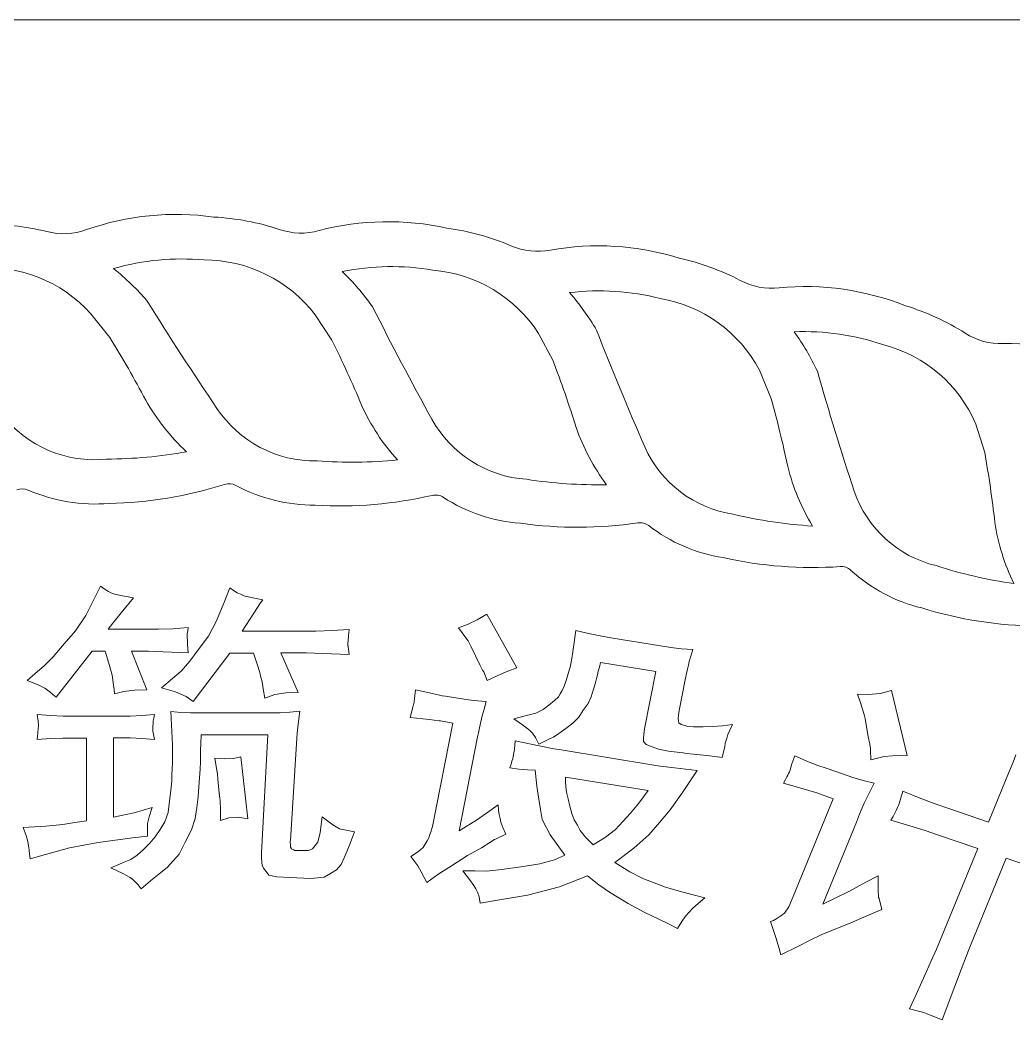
# Model space of a CAD drawing. Header units: millimetres. Extents: x 5 to 599, y 5 to 425.
# Drawn here: x 565.404 to 569.583, y 260.663 to 264.866 of the extents above; entities that cross this region are included whole.
import ezdxf

# ---------------------------------------------------------------- set-up
doc = ezdxf.new("R2010")
doc.units = ezdxf.units.MM
doc.linetypes.add('XKITLINE00', pattern=[0])
doc.layers.add('OtherObjectType', color=1, linetype='Continuous', lineweight=0)

# ---------------------------------------------------------------- blocks, each defined once
blk = doc.blocks.new('*A3')
at = {"layer": 'OtherObjectType', "color": 7, "linetype": 'XKITLINE00', "lineweight": 0}
blk.add_line((539.9, 264.8665), (593.9691, 264.8665), dxfattribs=at)
at = {"layer": 'OtherObjectType', "color": 6, "linetype": 'XKITLINE00', "lineweight": 0}
for p, q in [((565.7023, 263.6317), (565.7824, 263.5312)), ((566.6453, 263.6274), (566.7155, 263.5209)), ((567.5844, 263.5482), (567.6441, 263.4365)), ((568.5123, 263.3946), (568.5611, 263.2786)), ((569.422, 263.1679), (569.4596, 263.0484)), ((565.7202, 262.441), (565.7433, 262.487)), ((565.7433, 262.487), (565.7433, 262.487)), ((565.7433, 262.487), (565.7616, 262.4731)), ((565.7616, 262.4731), (565.7762, 262.4636)), ((565.7762, 262.4636), (565.7867, 262.4587)), ((565.7867, 262.4587), (565.7975, 262.454)), ((565.7975, 262.454), (565.8286, 262.4467)), ((565.8286, 262.4467), (565.8807, 262.4371)), ((566.2607, 262.4149), (566.2868, 262.4794)), ((566.2868, 262.4794), (566.2868, 262.4794)), ((566.2868, 262.4794), (566.3019, 262.468)), ((566.3019, 262.468), (566.3168, 262.4589)), ((566.3168, 262.4589), (566.3308, 262.4525)), ((566.3308, 262.4525), (566.3447, 262.4458)), ((566.3447, 262.4458), (566.3762, 262.4382)), ((565.681, 262.3637), (565.7202, 262.441)), ((565.7202, 262.441), (565.7202, 262.441)), ((565.8807, 262.4371), (565.8296, 262.3747)), ((566.2308, 262.3402), (566.2607, 262.4149)), ((566.2607, 262.4149), (566.2607, 262.4149)), ((566.3762, 262.4382), (566.4254, 262.4293)), ((566.4156, 262.4161), (566.3867, 262.3723)), ((566.4254, 262.4293), (566.4156, 262.4161)), ((565.6376, 262.2981), (565.681, 262.3637)), ((565.8296, 262.3747), (565.7945, 262.3308)), ((566.3867, 262.3723), (566.3389, 262.2977)), ((567.3255, 262.3448), (567.3673, 262.3683)), ((567.3673, 262.3683), (567.3673, 262.3683)), ((567.3673, 262.3683), (567.4935, 262.1429)), ((565.7945, 262.3308), (565.7752, 262.3052)), ((566.1962, 262.2765), (566.2308, 262.3402)), ((567.2478, 262.3116), (567.286, 262.3259)), ((567.286, 262.3259), (567.3255, 262.3448)), ((565.5906, 262.2439), (565.6376, 262.2981)), ((565.7752, 262.3052), (565.9287, 262.3053)), ((565.7752, 262.3052), (565.7752, 262.3052)), ((565.9287, 262.3053), (565.9287, 262.3053)), ((565.9287, 262.3053), (565.9861, 262.3053)), ((565.9861, 262.3053), (566.0472, 262.3076)), ((566.0472, 262.3076), (566.1119, 262.3121)), ((566.1069, 262.2833), (566.1065, 262.2796)), ((566.1065, 262.2796), (566.1067, 262.2713)), ((566.1075, 262.2871), (566.1069, 262.2833)), ((566.1091, 262.2966), (566.1075, 262.2871)), ((566.1119, 262.3121), (566.1091, 262.2966)), ((566.3389, 262.2977), (566.3389, 262.2977)), ((566.3389, 262.2977), (566.5843, 262.2977)), ((566.5843, 262.2977), (566.5843, 262.2977)), ((566.5843, 262.2977), (566.6478, 262.2977)), ((566.6478, 262.2977), (566.7159, 262.2999)), ((566.7159, 262.2999), (566.788, 262.3044)), ((566.7848, 262.2789), (566.7846, 262.2711)), ((566.786, 262.2901), (566.7848, 262.2789)), ((566.788, 262.3044), (566.786, 262.2901)), ((567.2791, 262.269), (567.2478, 262.3116)), ((567.2478, 262.3116), (567.2478, 262.3116)), ((567.7283, 262.2109), (567.7402, 262.3006)), ((567.7402, 262.3006), (567.7402, 262.3006)), ((567.7402, 262.3006), (567.7934, 262.2875)), ((567.7934, 262.2875), (567.8426, 262.2772)), ((565.5432, 262.19), (565.5906, 262.2439)), ((566.1067, 262.2713), (566.1077, 262.2587)), ((566.1077, 262.2587), (566.1077, 262.2587)), ((566.1077, 262.2587), (566.1077, 262.241)), ((566.1077, 262.241), (566.1077, 262.241)), ((566.1077, 262.241), (566.1077, 262.241)), ((566.1077, 262.241), (566.1119, 262.2066)), ((566.1575, 262.2238), (566.1962, 262.2765)), ((566.783, 262.2479), (566.7826, 262.2405)), ((566.7826, 262.2405), (566.7828, 262.2359)), ((566.7828, 262.2359), (566.7838, 262.2342)), ((566.7836, 262.2555), (566.783, 262.2479)), ((566.784, 262.2631), (566.7836, 262.2555)), ((566.7846, 262.2711), (566.784, 262.2631)), ((567.2876, 262.257), (567.2791, 262.269)), ((567.2791, 262.269), (567.2791, 262.269)), ((567.3008, 262.232), (567.2876, 262.257)), ((567.8426, 262.2772), (567.8882, 262.2698)), ((567.8882, 262.2698), (567.8882, 262.2698)), ((567.8882, 262.2698), (568.0973, 262.2355)), ((565.7075, 262.213), (565.5559, 262.0194)), ((565.7624, 262.213), (565.7075, 262.213)), ((565.7075, 262.213), (565.7075, 262.213)), ((565.7075, 262.213), (565.7075, 262.213)), ((565.7808, 262.1535), (565.7624, 262.213)), ((565.7624, 262.213), (565.7624, 262.213)), ((565.9271, 262.2132), (565.8736, 262.2132)), ((565.8736, 262.2132), (565.8736, 262.2132)), ((565.8736, 262.2132), (565.8736, 262.2132)), ((565.8736, 262.2132), (565.9373, 262.0511)), ((565.9443, 262.2132), (565.9271, 262.2132)), ((565.9271, 262.2132), (565.9271, 262.2132)), ((566.006, 262.211), (565.9443, 262.2132)), ((566.1119, 262.2066), (566.006, 262.211)), ((566.1119, 262.2066), (566.1119, 262.2066)), ((566.1185, 262.171), (566.1575, 262.2238)), ((566.2868, 262.2053), (566.1322, 262.001)), ((566.3865, 262.2054), (566.2868, 262.2053)), ((566.2868, 262.2053), (566.2868, 262.2053)), ((566.2868, 262.2053), (566.2868, 262.2053)), ((566.4019, 262.158), (566.3865, 262.2054)), ((566.3865, 262.2054), (566.3865, 262.2054)), ((566.5857, 262.2055), (566.5006, 262.2055)), ((566.5006, 262.2055), (566.5006, 262.2055)), ((566.5006, 262.2055), (566.5006, 262.2055)), ((566.5006, 262.2055), (566.5743, 262.0395)), ((566.608, 262.2055), (566.5857, 262.2055)), ((566.5857, 262.2055), (566.5857, 262.2055)), ((566.6753, 262.2033), (566.608, 262.2055)), ((566.788, 262.199), (566.6753, 262.2033)), ((566.7838, 262.2342), (566.7838, 262.2342)), ((566.7838, 262.2342), (566.788, 262.199)), ((566.788, 262.199), (566.788, 262.199)), ((567.3193, 262.1941), (567.3008, 262.232)), ((567.3376, 262.1564), (567.3193, 262.1941)), ((567.7237, 262.1818), (567.7283, 262.2109)), ((567.7283, 262.2109), (567.7283, 262.2109)), ((568.0973, 262.2355), (568.0973, 262.2355)), ((568.0973, 262.2355), (568.1395, 262.2287)), ((568.1395, 262.2287), (568.1845, 262.2234)), ((568.1845, 262.2234), (568.2321, 262.2201)), ((568.2321, 262.2201), (568.2239, 262.1924)), ((565.5058, 262.1511), (565.5432, 262.19)), ((565.7913, 262.1129), (565.7808, 262.1535)), ((566.0811, 262.1294), (566.1185, 262.171)), ((566.412, 262.1241), (566.4019, 262.158)), ((567.3491, 262.1336), (567.3376, 262.1564)), ((567.7166, 262.1466), (567.7197, 262.1604)), ((567.7197, 262.1604), (567.7237, 262.1818)), ((567.8442, 262.1658), (567.8398, 262.1461)), ((568.0776, 262.1277), (567.8442, 262.1658)), ((567.8442, 262.1658), (567.8442, 262.1658)), ((568.2138, 262.154), (568.2104, 262.1377)), ((568.2176, 262.1702), (568.2138, 262.154)), ((568.2239, 262.1924), (568.2176, 262.1702)), ((565.4343, 262.0904), (565.4777, 262.1273)), ((565.4777, 262.1273), (565.5058, 262.1511)), ((565.4777, 262.1273), (565.4777, 262.1273)), ((565.7941, 262.0919), (565.7913, 262.1129)), ((566.0458, 262.0986), (566.0811, 262.1294)), ((566.4168, 262.104), (566.412, 262.1241)), ((567.3535, 262.1258), (567.3491, 262.1336)), ((567.3685, 262.0898), (567.3535, 262.1258)), ((567.3535, 262.1258), (567.3535, 262.1258)), ((567.4127, 262.1111), (567.3685, 262.0898)), ((567.4545, 262.1288), (567.4127, 262.1111)), ((567.4935, 262.1429), (567.4545, 262.1288)), ((567.4935, 262.1429), (567.4935, 262.1429)), ((567.6996, 262.0898), (567.7076, 262.1139)), ((567.7076, 262.1139), (567.7132, 262.1328)), ((567.7132, 262.1328), (567.7166, 262.1466)), ((567.8318, 262.113), (567.8281, 262.0976)), ((567.8354, 262.1284), (567.8318, 262.113)), ((567.8398, 262.1461), (567.8354, 262.1284)), ((568.03, 261.8865), (568.0776, 262.1277)), ((568.0776, 262.1277), (568.0776, 262.1277)), ((568.0776, 262.1277), (568.0776, 262.1277)), ((568.2066, 262.1195), (568.2024, 262.0992)), ((568.2104, 262.1377), (568.2066, 262.1195)), ((565.4343, 262.0904), (565.4343, 262.0904)), ((565.4807, 262.0711), (565.4343, 262.0904)), ((565.5091, 262.0576), (565.4807, 262.0711)), ((565.7971, 262.0708), (565.7941, 262.0919)), ((565.7995, 262.0515), (565.7971, 262.0708)), ((565.9994, 262.0591), (566.0458, 262.0986)), ((566.0458, 262.0986), (566.0458, 262.0986)), ((566.4216, 262.0837), (566.4168, 262.104)), ((566.4268, 262.0543), (566.4216, 262.0837)), ((567.3685, 262.0898), (567.3685, 262.0898)), ((567.6913, 262.0657), (567.6996, 262.0898)), ((567.8223, 262.0762), (567.8139, 262.049)), ((567.8281, 262.0976), (567.8223, 262.0762)), ((568.2024, 262.0992), (568.1758, 261.9631)), ((568.2024, 262.0992), (568.2024, 262.0992)), ((565.5197, 262.0496), (565.5091, 262.0576)), ((565.5303, 262.0417), (565.5197, 262.0496)), ((565.5424, 262.0316), (565.5303, 262.0417)), ((565.5559, 262.0194), (565.5424, 262.0316)), ((565.8015, 262.0339), (565.7995, 262.0515)), ((565.8411, 262.0436), (565.8015, 262.0339)), ((565.8863, 262.0492), (565.8411, 262.0436)), ((565.9373, 262.0511), (565.8863, 262.0492)), ((565.9373, 262.0511), (565.9373, 262.0511)), ((565.9994, 262.0591), (565.9994, 262.0591)), ((566.058, 262.0424), (565.9994, 262.0591)), ((566.1024, 262.0231), (566.058, 262.0424)), ((566.4329, 262.0157), (566.4268, 262.0543)), ((566.4751, 262.0306), (566.4329, 262.0157)), ((566.5223, 262.0387), (566.4751, 262.0306)), ((566.5743, 262.0395), (566.5223, 262.0387)), ((566.5743, 262.0395), (566.5743, 262.0395)), ((567.063, 262.014), (567.0674, 262.0507)), ((567.0674, 262.0507), (567.0674, 262.0507)), ((567.0674, 262.0507), (567.1377, 262.0347)), ((567.1377, 262.0347), (567.1793, 262.0257)), ((567.1793, 262.0257), (567.1928, 262.0235)), ((567.6674, 262.0212), (567.6755, 262.0343)), ((567.6755, 262.0343), (567.6831, 262.0472)), ((567.6831, 262.0472), (567.6913, 262.0657)), ((567.8139, 262.049), (567.8058, 262.0217)), ((568.9253, 262.033), (568.9717, 262.0312)), ((568.9362, 261.9997), (568.9253, 262.033)), ((568.9253, 262.033), (568.9253, 262.033)), ((568.9717, 262.0312), (569.0195, 262.0359)), ((569.0195, 262.0359), (569.0683, 262.0474)), ((569.0683, 262.0474), (569.0683, 262.0474)), ((569.0683, 262.0474), (569.1338, 261.7747)), ((565.5559, 262.0194), (565.5559, 262.0194)), ((566.1322, 262.001), (566.1024, 262.0231)), ((566.1322, 262.001), (566.1322, 262.001)), ((567.056, 261.9799), (567.0578, 261.9856)), ((567.0578, 261.9856), (567.0588, 261.9885)), ((567.0588, 261.9885), (567.0598, 261.9915)), ((567.0598, 261.9915), (567.0612, 262)), ((567.0612, 262), (567.063, 262.014)), ((567.063, 262.014), (567.063, 262.014)), ((567.1928, 262.0235), (567.1928, 262.0235)), ((567.1928, 262.0235), (567.2709, 262.0107)), ((567.2709, 262.0107), (567.2709, 262.0107)), ((567.2709, 262.0107), (567.2795, 262.0093)), ((567.2795, 262.0093), (567.3105, 262.0064)), ((567.3105, 262.0064), (567.3643, 262.002)), ((567.3643, 262.002), (567.3549, 261.9696)), ((567.6042, 261.9675), (567.6277, 261.9866)), ((567.6277, 261.9866), (567.6516, 262.0053)), ((567.6516, 262.0053), (567.6674, 262.0212)), ((567.792, 261.9937), (567.7723, 261.9648)), ((567.8058, 262.0217), (567.792, 261.9937)), ((568.9476, 261.9649), (568.9362, 261.9997)), ((568.9362, 261.9997), (568.9362, 261.9997)), ((565.4803, 261.9184), (565.4763, 261.9469)), ((565.4763, 261.9469), (565.5334, 261.9425)), ((565.5334, 261.9425), (565.5862, 261.9403)), ((565.8678, 261.9404), (565.9162, 261.9427)), ((565.9162, 261.9427), (565.9691, 261.9471)), ((565.9691, 261.9471), (565.9662, 261.9319)), ((566.0458, 261.8192), (566.0384, 261.9602)), ((566.0384, 261.9602), (566.0384, 261.9602)), ((566.0384, 261.9602), (566.0807, 261.9558)), ((566.0807, 261.9558), (566.1207, 261.9537)), ((566.1207, 261.9537), (566.1583, 261.9537)), ((566.1583, 261.9537), (566.4588, 261.9538)), ((566.1583, 261.9537), (566.1583, 261.9537)), ((566.4588, 261.9538), (566.4588, 261.9538)), ((566.4588, 261.9538), (566.4973, 261.9538)), ((566.4973, 261.9538), (566.5379, 261.9561)), ((566.5379, 261.9561), (566.5801, 261.9605)), ((566.5801, 261.9605), (566.5735, 261.9061)), ((567.0445, 261.934), (567.0487, 261.9502)), ((567.0487, 261.9502), (567.0516, 261.9628)), ((567.0516, 261.9628), (567.054, 261.9714)), ((567.054, 261.9714), (567.056, 261.9799)), ((567.3549, 261.9696), (567.3476, 261.941)), ((567.4806, 261.9282), (567.5333, 261.9423)), ((567.5333, 261.9423), (567.5726, 261.9529)), ((567.5333, 261.9423), (567.5333, 261.9423)), ((567.5726, 261.9529), (567.6042, 261.9675)), ((567.7723, 261.9648), (567.7532, 261.9358)), ((568.172, 261.9439), (568.1708, 261.9299)), ((568.1758, 261.9631), (568.172, 261.9439)), ((568.1758, 261.9631), (568.1758, 261.9631)), ((568.9548, 261.9419), (568.9476, 261.9649)), ((568.9572, 261.9306), (568.9548, 261.9419)), ((565.4821, 261.9014), (565.4803, 261.9184)), ((565.4815, 261.896), (565.4821, 261.9014)), ((565.5862, 261.9403), (565.6352, 261.9403)), ((565.6352, 261.9403), (565.8246, 261.9404)), ((565.6352, 261.9403), (565.6352, 261.9403)), ((565.8246, 261.9404), (565.8246, 261.9404)), ((565.8246, 261.9404), (565.8678, 261.9404)), ((565.9634, 261.9066), (565.963, 261.8991)), ((565.964, 261.9137), (565.9634, 261.9066)), ((565.9644, 261.9207), (565.964, 261.9137)), ((565.9662, 261.9319), (565.9644, 261.9207)), ((566.5735, 261.9061), (566.5697, 261.8683)), ((567.1239, 261.9254), (567.0445, 261.934)), ((567.1665, 261.9207), (567.1239, 261.9254)), ((567.1377, 261.4757), (567.2231, 261.9102)), ((567.1723, 261.9198), (567.1665, 261.9207)), ((567.2231, 261.9102), (567.1723, 261.9198)), ((567.1723, 261.9198), (567.1723, 261.9198)), ((567.2231, 261.9102), (567.2231, 261.9102)), ((567.2231, 261.9102), (567.2231, 261.9102)), ((567.3418, 261.9162), (567.3358, 261.8911)), ((567.3476, 261.941), (567.3418, 261.9162)), ((567.4806, 261.9282), (567.4806, 261.9282)), ((567.5168, 261.9036), (567.4806, 261.9282)), ((567.5397, 261.8865), (567.5168, 261.9036)), ((567.7283, 261.9104), (567.6986, 261.8886)), ((567.7532, 261.9358), (567.7283, 261.9104)), ((568.1708, 261.9299), (568.1726, 261.9207)), ((568.1726, 261.9207), (568.1742, 261.9116)), ((568.1742, 261.9116), (568.1833, 261.9048)), ((568.1833, 261.9048), (568.2, 261.9001)), ((568.2, 261.9001), (568.2102, 261.8968)), ((568.3171, 261.8962), (568.3578, 261.8994)), ((568.3578, 261.8994), (568.399, 261.905)), ((568.399, 261.905), (568.3878, 261.881)), ((568.9701, 261.8531), (568.9572, 261.9306)), ((568.9572, 261.9306), (568.9572, 261.9306)), ((565.4785, 261.8567), (565.4795, 261.8681)), ((565.4795, 261.8681), (565.4799, 261.8761)), ((565.4799, 261.8761), (565.4805, 261.884)), ((565.4805, 261.884), (565.4811, 261.8906)), ((565.4811, 261.8906), (565.4815, 261.896)), ((565.9624, 261.8911), (565.962, 261.8833)), ((565.962, 261.8833), (565.9622, 261.8786)), ((565.9622, 261.8786), (565.9632, 261.8769)), ((565.963, 261.8991), (565.9624, 261.8911)), ((565.9632, 261.8769), (565.9632, 261.8769)), ((565.9632, 261.8769), (565.9691, 261.8417)), ((566.1655, 261.8614), (566.1645, 261.8255)), ((566.4459, 261.8616), (566.1655, 261.8614)), ((566.1655, 261.8614), (566.1655, 261.8614)), ((566.42, 261.3649), (566.4459, 261.8616)), ((566.4459, 261.8616), (566.4459, 261.8616)), ((566.4459, 261.8616), (566.4459, 261.8616)), ((566.5697, 261.8683), (566.5687, 261.8472)), ((567.3312, 261.8702), (567.3278, 261.8528)), ((567.3358, 261.8911), (567.3312, 261.8702)), ((567.5489, 261.8776), (567.5397, 261.8865)), ((567.5586, 261.8684), (567.5489, 261.8776)), ((567.571, 261.8501), (567.5586, 261.8684)), ((567.669, 261.8666), (567.6471, 261.8523)), ((567.6986, 261.8886), (567.669, 261.8666)), ((568.0256, 261.8477), (568.0264, 261.8624)), ((568.0264, 261.8624), (568.028, 261.8753)), ((568.028, 261.8753), (568.03, 261.8865)), ((568.03, 261.8865), (568.03, 261.8865)), ((568.2102, 261.8968), (568.2355, 261.8952)), ((568.2355, 261.8952), (568.2761, 261.8957)), ((568.2761, 261.8957), (568.3171, 261.8962)), ((568.3799, 261.8631), (568.3763, 261.8513)), ((568.3878, 261.881), (568.3799, 261.8631)), ((565.4763, 261.8415), (565.4785, 261.8567)), ((565.5324, 261.8459), (565.4763, 261.8415)), ((565.5842, 261.8481), (565.5324, 261.8459)), ((565.6326, 261.8481), (565.5842, 261.8481)), ((565.6832, 261.8481), (565.6326, 261.8481)), ((565.6326, 261.8481), (565.6326, 261.8481)), ((565.6832, 261.5004), (565.6832, 261.8481)), ((565.6832, 261.8481), (565.6832, 261.8481)), ((565.6832, 261.8481), (565.6832, 261.8481)), ((565.8246, 261.8482), (565.7971, 261.8482)), ((565.7971, 261.8482), (565.7971, 261.8482)), ((565.7971, 261.8482), (565.7971, 261.8482)), ((565.7971, 261.8482), (565.7973, 261.5149)), ((565.8678, 261.8483), (565.8246, 261.8482)), ((565.8246, 261.8482), (565.8246, 261.8482)), ((565.9162, 261.846), (565.8678, 261.8483)), ((565.9691, 261.8417), (565.9162, 261.846)), ((565.9691, 261.8417), (565.9691, 261.8417)), ((566.046, 261.8148), (566.0458, 261.8192)), ((566.0458, 261.8192), (566.0458, 261.8192)), ((566.1645, 261.8255), (566.1637, 261.7956)), ((566.5687, 261.8472), (566.5415, 261.4177)), ((566.5687, 261.8472), (566.5687, 261.8472)), ((567.3278, 261.8528), (567.2498, 261.4573)), ((567.3278, 261.8528), (567.3278, 261.8528)), ((567.4832, 261.8006), (567.4858, 261.8364)), ((567.4858, 261.8364), (567.4858, 261.8364)), ((567.4858, 261.8364), (567.5865, 261.8154)), ((567.5859, 261.8226), (567.571, 261.8501)), ((567.6333, 261.8457), (567.5859, 261.8226)), ((567.5859, 261.8226), (567.5859, 261.8226)), ((567.5865, 261.8154), (567.6482, 261.8031)), ((567.6471, 261.8523), (567.6333, 261.8457)), ((567.6333, 261.8457), (567.6333, 261.8457)), ((568.0246, 261.8332), (568.0256, 261.8477)), ((568.037, 261.8209), (568.0246, 261.8332)), ((568.0624, 261.811), (568.037, 261.8209)), ((568.3691, 261.8266), (568.3665, 261.8127)), ((568.3723, 261.8394), (568.3691, 261.8266)), ((568.3763, 261.8513), (568.3723, 261.8394)), ((568.9761, 261.8221), (568.9701, 261.8531)), ((568.9701, 261.8531), (568.9701, 261.8531)), ((568.9793, 261.8037), (568.9761, 261.8221)), ((566.0458, 261.807), (566.046, 261.8148)), ((566.0458, 261.7955), (566.0458, 261.807)), ((566.046, 261.7587), (566.0458, 261.7955)), ((566.0458, 261.7955), (566.0458, 261.7955)), ((566.1637, 261.7956), (566.1633, 261.7719)), ((567.4756, 261.7604), (567.479, 261.7786)), ((567.479, 261.7786), (567.4816, 261.7924)), ((567.479, 261.7786), (567.479, 261.7786)), ((567.4816, 261.7924), (567.4828, 261.7997)), ((567.4828, 261.7997), (567.4832, 261.8006)), ((567.4832, 261.8006), (567.4832, 261.8006)), ((567.6482, 261.8031), (567.6711, 261.7993)), ((567.6711, 261.7993), (567.6711, 261.7993)), ((567.6711, 261.7993), (568.0776, 261.7328)), ((568.0879, 261.801), (568.0624, 261.811)), ((568.1306, 261.7925), (568.0879, 261.801)), ((568.1905, 261.7852), (568.1306, 261.7925)), ((568.1915, 261.7851), (568.1905, 261.7852)), ((568.2066, 261.7836), (568.1915, 261.7851)), ((568.2353, 261.7806), (568.2066, 261.7836)), ((568.264, 261.7776), (568.2353, 261.7806)), ((568.3042, 261.7729), (568.264, 261.7776)), ((568.3665, 261.8127), (568.3558, 261.7663)), ((568.3665, 261.8127), (568.3665, 261.8127)), ((568.9797, 261.7978), (568.9793, 261.8037)), ((568.9813, 261.7564), (568.9797, 261.7978)), ((568.9797, 261.7978), (568.9797, 261.7978)), ((569.1338, 261.7747), (569.0713, 261.7726)), ((569.1338, 261.7747), (569.1338, 261.7747)), ((569.5791, 261.747), (569.591, 261.7768)), ((566.0438, 261.7203), (566.0448, 261.7419)), ((566.0448, 261.7419), (566.046, 261.7587)), ((566.046, 261.7587), (566.046, 261.7587)), ((566.1629, 261.7481), (566.1617, 261.7176)), ((566.1633, 261.7719), (566.1629, 261.7481)), ((566.2234, 261.7627), (566.2659, 261.7601)), ((566.2322, 261.7113), (566.2234, 261.7627)), ((566.2234, 261.7627), (566.2234, 261.7627)), ((566.2659, 261.7601), (566.3023, 261.7623)), ((566.3023, 261.7623), (566.333, 261.7694)), ((566.333, 261.7694), (566.333, 261.7694)), ((566.333, 261.7694), (566.3624, 261.5084)), ((567.4633, 261.7222), (567.4688, 261.7383)), ((567.4688, 261.7383), (567.4724, 261.751)), ((567.4724, 261.751), (567.4756, 261.7604)), ((567.4756, 261.7604), (567.4756, 261.7604)), ((568.0776, 261.7328), (568.0776, 261.7328)), ((568.0776, 261.7328), (568.0973, 261.7296)), ((568.3558, 261.7663), (568.3042, 261.7729)), ((568.3558, 261.7663), (568.3558, 261.7663)), ((568.6429, 261.7195), (568.6495, 261.7394)), ((568.6495, 261.7394), (568.6614, 261.7728)), ((568.6614, 261.7728), (568.709, 261.7518)), ((568.709, 261.7518), (568.7544, 261.734)), ((568.7544, 261.734), (568.7967, 261.7196)), ((569.0314, 261.7689), (568.9813, 261.7564)), ((568.9813, 261.7564), (568.9813, 261.7564)), ((568.9813, 261.7564), (568.9813, 261.7564)), ((569.0372, 261.7707), (569.0314, 261.7689)), ((569.0314, 261.7689), (569.0314, 261.7689)), ((569.0713, 261.7726), (569.0372, 261.7707)), ((569.5601, 261.701), (569.5791, 261.747)), ((566.042, 261.6667), (566.043, 261.6935)), ((566.043, 261.6935), (566.0438, 261.7203)), ((566.1617, 261.7176), (566.1593, 261.6803)), ((566.234, 261.6973), (566.2322, 261.7113)), ((566.2322, 261.7113), (566.2322, 261.7113)), ((566.2364, 261.6753), (566.234, 261.6973)), ((567.5019, 261.7176), (567.4633, 261.7222)), ((567.5371, 261.7146), (567.5019, 261.7176)), ((567.5704, 261.7127), (567.5371, 261.7146)), ((567.5774, 261.6455), (567.5704, 261.7127)), ((568.0973, 261.7296), (568.1554, 261.7222)), ((568.1554, 261.7222), (568.2512, 261.7111)), ((568.2512, 261.7111), (568.1897, 261.6185)), ((568.6284, 261.6852), (568.6318, 261.6921)), ((568.6318, 261.6921), (568.6352, 261.6989)), ((568.6352, 261.6989), (568.6385, 261.7061)), ((568.6385, 261.7061), (568.6415, 261.7134)), ((568.6415, 261.7134), (568.6429, 261.7195)), ((568.7967, 261.7196), (568.7967, 261.7196)), ((568.7967, 261.7196), (568.8656, 261.696)), ((568.8656, 261.696), (568.8656, 261.696)), ((568.8656, 261.696), (568.9056, 261.6824)), ((569.4757, 261.4949), (569.5601, 261.701)), ((569.5601, 261.701), (569.5601, 261.701)), ((566.0386, 261.6295), (566.042, 261.6667)), ((566.1593, 261.6803), (566.1567, 261.643)), ((566.2392, 261.6455), (566.2364, 261.6753)), ((567.698, 261.6838), (567.698, 261.6633)), ((568.0451, 261.6271), (567.698, 261.6838)), ((567.698, 261.6838), (567.698, 261.6838)), ((567.698, 261.6633), (567.699, 261.6456)), ((568.6142, 261.6581), (568.6226, 261.6739)), ((568.6969, 261.6345), (568.6142, 261.6581)), ((568.6226, 261.6739), (568.6284, 261.6852)), ((568.9056, 261.6824), (568.949, 261.6698)), ((568.949, 261.6698), (568.9952, 261.6588)), ((568.9952, 261.6588), (568.9761, 261.6222)), ((566.0329, 261.5822), (566.0386, 261.6295)), ((566.1567, 261.643), (566.1527, 261.6015)), ((566.2422, 261.6156), (566.2392, 261.6455)), ((566.2442, 261.5949), (566.2422, 261.6156)), ((567.5851, 261.5905), (567.5774, 261.6455)), ((567.699, 261.6456), (567.7008, 261.6304)), ((567.7008, 261.6304), (567.7028, 261.6155)), ((567.7028, 261.6155), (567.708, 261.5925)), ((568.0053, 261.5747), (568.0451, 261.6271)), ((568.0451, 261.6271), (568.0451, 261.6271)), ((568.1897, 261.6185), (568.1367, 261.546)), ((568.7437, 261.6209), (568.6969, 261.6345)), ((568.7546, 261.6172), (568.7437, 261.6209)), ((568.8231, 261.5923), (568.7546, 261.6172)), ((568.7546, 261.6172), (568.7546, 261.6172)), ((568.9761, 261.6222), (568.9621, 261.5939)), ((569.1061, 261.5914), (569.1155, 261.6249)), ((569.1155, 261.6249), (569.1842, 261.5967)), ((566.0269, 261.5346), (566.0329, 261.5822)), ((566.1527, 261.6015), (566.147, 261.5559)), ((566.2453, 261.5836), (566.2442, 261.5949)), ((566.2463, 261.5721), (566.2453, 261.5836)), ((566.2465, 261.5589), (566.2463, 261.5721)), ((567.3848, 261.5463), (567.4139, 261.5671)), ((567.4139, 261.5671), (567.4139, 261.5671)), ((567.4139, 261.5671), (567.4163, 261.5452)), ((567.5921, 261.5479), (567.5851, 261.5905)), ((567.708, 261.5925), (567.7158, 261.5618)), ((567.97, 261.5315), (568.0053, 261.5747)), ((568.6543, 261.1815), (568.8231, 261.5923)), ((568.8231, 261.5923), (568.8231, 261.5923)), ((568.8231, 261.5923), (568.8231, 261.5923)), ((568.9534, 261.5738), (568.9448, 261.5539)), ((568.9621, 261.5939), (568.9534, 261.5738)), ((569.093, 261.5559), (569.0968, 261.5639)), ((569.0968, 261.5639), (569.0985, 261.5683)), ((569.0985, 261.5683), (569.1003, 261.5726)), ((569.1003, 261.5726), (569.1061, 261.5914)), ((569.1842, 261.5967), (569.2469, 261.5729)), ((569.2469, 261.5729), (569.3039, 261.5535)), ((565.7973, 261.5149), (565.8437, 261.5254)), ((565.8437, 261.5254), (565.8841, 261.5342)), ((565.8437, 261.5254), (565.8437, 261.5254)), ((565.8841, 261.5342), (565.9225, 261.5443)), ((565.9225, 261.5443), (565.9592, 261.5557)), ((565.9592, 261.5557), (565.9468, 261.5171)), ((566.0138, 261.4953), (566.0269, 261.5346)), ((566.147, 261.5559), (566.1412, 261.5102)), ((566.2465, 261.544), (566.2465, 261.5589)), ((566.2467, 261.5018), (566.2465, 261.544)), ((566.2465, 261.544), (566.2465, 261.544)), ((567.3268, 261.5051), (567.3848, 261.5463)), ((567.3848, 261.5463), (567.3848, 261.5463)), ((567.3848, 261.5463), (567.3848, 261.5463)), ((567.4163, 261.5452), (567.4192, 261.5262)), ((567.4192, 261.5262), (567.4226, 261.5101)), ((567.5993, 261.5052), (567.5921, 261.5479)), ((567.7158, 261.5618), (567.7241, 261.531)), ((567.7241, 261.531), (567.7345, 261.5043)), ((567.9388, 261.4978), (567.97, 261.5315)), ((568.1367, 261.546), (568.0923, 261.4935)), ((568.9337, 261.5275), (568.9203, 261.4945)), ((568.9448, 261.5539), (568.9337, 261.5275)), ((569.0742, 261.5181), (569.0812, 261.5319)), ((569.0812, 261.5319), (569.087, 261.5439)), ((569.087, 261.5439), (569.093, 261.5559)), ((569.3039, 261.5535), (569.3039, 261.5535)), ((569.3039, 261.5535), (569.4757, 261.4949)), ((565.5127, 261.4774), (565.585, 261.4845)), ((565.585, 261.4845), (565.6342, 261.4923)), ((565.6342, 261.4923), (565.6832, 261.5004)), ((565.6342, 261.4923), (565.6342, 261.4923)), ((565.6832, 261.5004), (565.6832, 261.5004)), ((565.6832, 261.5004), (565.6832, 261.5004)), ((565.7973, 261.5149), (565.7973, 261.5149)), ((565.7973, 261.5149), (565.7973, 261.5149)), ((565.9468, 261.5171), (565.9403, 261.4894)), ((565.9403, 261.4894), (565.9403, 261.4727)), ((565.9932, 261.4636), (566.0138, 261.4953)), ((566.1412, 261.5102), (566.1253, 261.4619)), ((566.2822, 261.5123), (566.2467, 261.5018)), ((566.2467, 261.5018), (566.2467, 261.5018)), ((566.3206, 261.5147), (566.2822, 261.5123)), ((566.3624, 261.5084), (566.3206, 261.5147)), ((566.3624, 261.5084), (566.3624, 261.5084)), ((566.6657, 261.4506), (566.6741, 261.5165)), ((566.6741, 261.5165), (566.7187, 261.4831)), ((566.7187, 261.4831), (566.7474, 261.4656)), ((567.2498, 261.4573), (567.3268, 261.5051)), ((567.3268, 261.5051), (567.3268, 261.5051)), ((567.3268, 261.5051), (567.3268, 261.5051)), ((567.4226, 261.5101), (567.4258, 261.4939)), ((567.4258, 261.4939), (567.4336, 261.4718)), ((567.6335, 261.4409), (567.5993, 261.5052)), ((567.7345, 261.5043), (567.7472, 261.4817)), ((567.7472, 261.4817), (567.7596, 261.4591)), ((567.9077, 261.4641), (567.9388, 261.4978)), ((568.0923, 261.4935), (568.0475, 261.4411)), ((568.9203, 261.4945), (568.7785, 261.1491)), ((568.9203, 261.4945), (568.9203, 261.4945)), ((569.0655, 261.5027), (569.0742, 261.5181)), ((569.1445, 261.4794), (569.0655, 261.5027)), ((569.2097, 261.4591), (569.1445, 261.4794)), ((569.4757, 261.4949), (569.4757, 261.4949)), ((569.4757, 261.4949), (569.4757, 261.4949)), ((565.4175, 261.4713), (565.5127, 261.4774)), ((565.4301, 261.4379), (565.4175, 261.4713)), ((565.4373, 261.4126), (565.4301, 261.4379)), ((565.9403, 261.4727), (565.9403, 261.4727)), ((565.9403, 261.4727), (565.9403, 261.4582)), ((565.9403, 261.4582), (565.9403, 261.4582)), ((565.9403, 261.4582), (565.9403, 261.4582)), ((565.9403, 261.4582), (565.9403, 261.4359)), ((565.9723, 261.432), (565.9932, 261.4636)), ((566.1253, 261.4619), (566.0992, 261.4109)), ((566.6558, 261.4107), (566.6657, 261.4506)), ((566.7474, 261.4656), (566.7609, 261.4638)), ((566.7609, 261.4638), (566.7609, 261.4638)), ((566.7609, 261.4638), (566.8099, 261.4533)), ((566.8099, 261.4533), (566.7938, 261.4095)), ((566.8099, 261.4533), (566.8099, 261.4533)), ((567.1225, 261.4291), (567.1275, 261.4427)), ((567.1275, 261.4427), (567.1327, 261.4561)), ((567.1327, 261.4561), (567.1359, 261.467)), ((567.1359, 261.467), (567.1377, 261.4757)), ((567.1377, 261.4757), (567.1377, 261.4757)), ((567.2498, 261.4573), (567.2498, 261.4573)), ((567.2498, 261.4573), (567.2498, 261.4573)), ((567.4467, 261.4438), (567.4031, 261.423)), ((567.4336, 261.4718), (567.4467, 261.4438)), ((567.4467, 261.4438), (567.4467, 261.4438)), ((567.695, 261.355), (567.6335, 261.4409)), ((567.7596, 261.4591), (567.7819, 261.4314)), ((567.8659, 261.431), (567.9077, 261.4641)), ((568.0475, 261.4411), (567.9852, 261.3848)), ((569.2612, 261.4416), (569.2097, 261.4591)), ((569.4301, 261.3839), (569.2612, 261.4416)), ((569.2612, 261.4416), (569.2612, 261.4416)), ((565.44, 261.3955), (565.4373, 261.4126)), ((565.4424, 261.3784), (565.44, 261.3955)), ((565.7332, 261.4095), (565.6117, 261.3861)), ((565.8769, 261.4279), (565.7332, 261.4095)), ((565.9403, 261.4359), (565.8769, 261.4279)), ((565.8769, 261.4279), (565.8769, 261.4279)), ((565.9231, 261.3799), (565.9492, 261.4041)), ((565.9403, 261.4359), (565.9403, 261.4359)), ((565.9403, 261.4359), (565.9403, 261.4359)), ((565.9492, 261.4041), (565.9723, 261.432)), ((566.0992, 261.4109), (566.0733, 261.36)), ((566.5405, 261.415), (566.5401, 261.4089)), ((566.5401, 261.4089), (566.5407, 261.3993)), ((566.5415, 261.4177), (566.5405, 261.415)), ((566.5407, 261.3993), (566.5411, 261.3896)), ((566.5415, 261.4177), (566.5415, 261.4177)), ((566.6335, 261.3826), (566.6448, 261.3966)), ((566.6448, 261.3966), (566.6558, 261.4107)), ((566.7938, 261.4095), (566.7792, 261.3732)), ((567.0996, 261.3878), (567.1078, 261.4016)), ((567.1078, 261.4016), (567.1158, 261.4155)), ((567.1158, 261.4155), (567.1225, 261.4291)), ((567.3794, 261.409), (567.3446, 261.387)), ((567.3987, 261.421), (567.3794, 261.409)), ((567.4031, 261.423), (567.3987, 261.421)), ((567.4031, 261.423), (567.4031, 261.423)), ((567.7819, 261.4314), (567.8137, 261.3985)), ((567.8137, 261.3985), (567.8659, 261.431)), ((565.4446, 261.3597), (565.4424, 261.3784)), ((565.4464, 261.3395), (565.4446, 261.3597)), ((565.5115, 261.358), (565.4464, 261.3395)), ((565.6117, 261.3861), (565.5115, 261.358)), ((565.5115, 261.358), (565.5115, 261.358)), ((565.87, 261.3378), (565.8971, 261.3557)), ((565.8971, 261.3557), (565.9231, 261.3799)), ((566.0733, 261.36), (566.0247, 261.3055)), ((566.4188, 261.3581), (566.419, 261.3632)), ((566.4192, 261.3497), (566.4188, 261.3581)), ((566.419, 261.3632), (566.42, 261.3649)), ((566.42, 261.3649), (566.42, 261.3649)), ((566.5411, 261.3896), (566.5462, 261.3825)), ((566.5462, 261.3825), (566.5558, 261.3781)), ((566.5558, 261.3781), (566.5596, 261.3754)), ((566.5596, 261.3754), (566.5727, 261.3746)), ((566.5727, 261.3746), (566.5948, 261.3754)), ((566.5948, 261.3754), (566.6169, 261.3754)), ((566.6169, 261.3754), (566.6335, 261.3826)), ((566.7792, 261.3732), (566.7667, 261.3447)), ((567.0469, 261.35), (567.0793, 261.3706)), ((567.0793, 261.3706), (567.0996, 261.3878)), ((567.2854, 261.3538), (567.2183, 261.3112)), ((567.3446, 261.387), (567.2854, 261.3538)), ((567.2854, 261.3538), (567.2854, 261.3538)), ((567.2854, 261.3538), (567.2854, 261.3538)), ((567.3446, 261.387), (567.3446, 261.387)), ((567.6508, 261.3355), (567.695, 261.355)), ((567.9852, 261.3848), (567.9049, 261.3247)), ((569.2788, 261.0149), (569.4301, 261.3839)), ((569.4301, 261.3839), (569.4301, 261.3839)), ((569.4301, 261.3839), (569.4301, 261.3839)), ((565.4464, 261.3395), (565.4464, 261.3395)), ((565.7859, 261.3028), (565.8423, 261.3265)), ((565.8423, 261.3265), (565.87, 261.3378)), ((565.8423, 261.3265), (565.8423, 261.3265)), ((566.4198, 261.3415), (566.4192, 261.3497)), ((566.4206, 261.3324), (566.4198, 261.3415)), ((566.4214, 261.3227), (566.4206, 261.3324)), ((566.4224, 261.3132), (566.4214, 261.3227)), ((566.4285, 261.3011), (566.4224, 261.3132)), ((566.7541, 261.3161), (566.735, 261.2941)), ((566.7667, 261.3447), (566.7541, 261.3161)), ((567.0727, 261.3164), (567.0469, 261.35)), ((567.0469, 261.35), (567.0469, 261.35)), ((567.0765, 261.3113), (567.0727, 261.3164)), ((567.0727, 261.3164), (567.0727, 261.3164)), ((567.0903, 261.2859), (567.0765, 261.3113)), ((567.2183, 261.3112), (567.1807, 261.2871)), ((567.2183, 261.3112), (567.2183, 261.3112)), ((567.5098, 261.3072), (567.5893, 261.3195)), ((567.5893, 261.3195), (567.6508, 261.3355)), ((567.9049, 261.3247), (567.9675, 261.2859)), ((569.5504, 261.3427), (569.4004, 260.9763)), ((569.7075, 261.2892), (569.5504, 261.3427)), ((569.5504, 261.3427), (569.5504, 261.3427)), ((569.5504, 261.3427), (569.5504, 261.3427)), ((565.7859, 261.3028), (565.7859, 261.3028)), ((565.8369, 261.2791), (565.7859, 261.3028)), ((565.8676, 261.2623), (565.8369, 261.2791)), ((566.0247, 261.3055), (565.9534, 261.2475)), ((566.4395, 261.2865), (566.4285, 261.3011)), ((566.4505, 261.272), (566.4395, 261.2865)), ((566.4835, 261.2639), (566.4505, 261.272)), ((566.7091, 261.2787), (566.683, 261.2633)), ((566.735, 261.2941), (566.7091, 261.2787)), ((567.1138, 261.24), (567.0903, 261.2859)), ((567.1602, 261.274), (567.1138, 261.24)), ((567.1612, 261.2747), (567.1602, 261.274)), ((567.1602, 261.274), (567.1602, 261.274)), ((567.1807, 261.2871), (567.1612, 261.2747)), ((567.2942, 261.2533), (567.2655, 261.2902)), ((567.2655, 261.2902), (567.2655, 261.2902)), ((567.2655, 261.2902), (567.3169, 261.2898)), ((567.3169, 261.2898), (567.3169, 261.2898)), ((567.3169, 261.2898), (567.3655, 261.289)), ((567.3655, 261.289), (567.4296, 261.2947)), ((567.4296, 261.2947), (567.5098, 261.3072)), ((567.9675, 261.2859), (568.0228, 261.2575)), ((568.9599, 261.2417), (569.0113, 261.2693)), ((569.0113, 261.2693), (569.0113, 261.2693)), ((569.0113, 261.2693), (569.0123, 261.2089)), ((565.8783, 261.2527), (565.8676, 261.2623)), ((565.8889, 261.2431), (565.8783, 261.2527)), ((565.9004, 261.2304), (565.8889, 261.2431)), ((565.913, 261.2145), (565.9004, 261.2304)), ((565.9534, 261.2475), (565.913, 261.2145)), ((565.9534, 261.2475), (565.9534, 261.2475)), ((566.5387, 261.2622), (566.4835, 261.2639)), ((566.6263, 261.2578), (566.5387, 261.2622)), ((566.683, 261.2633), (566.6263, 261.2578)), ((567.1138, 261.24), (567.1138, 261.24)), ((567.3125, 261.228), (567.2942, 261.2533)), ((567.3203, 261.2142), (567.3125, 261.228)), ((567.7898, 261.2686), (567.6719, 261.2228)), ((567.8382, 261.2313), (567.7898, 261.2686)), ((567.882, 261.2005), (567.8382, 261.2313)), ((568.0228, 261.2575), (568.0702, 261.2394)), ((568.0702, 261.2394), (568.1176, 261.2215)), ((568.8906, 261.2037), (568.9599, 261.2417)), ((568.9599, 261.2417), (568.9599, 261.2417)), ((568.9599, 261.2417), (568.9599, 261.2417)), ((565.913, 261.2145), (565.913, 261.2145)), ((567.3278, 261.2006), (567.3203, 261.2142)), ((567.3338, 261.1804), (567.3278, 261.2006)), ((567.5379, 261.1872), (567.3868, 261.1618)), ((567.6719, 261.2228), (567.5379, 261.1872)), ((567.9211, 261.1761), (567.882, 261.2005)), ((568.1176, 261.2215), (568.1704, 261.205)), ((568.1704, 261.205), (568.2291, 261.19)), ((568.2291, 261.19), (568.2291, 261.19)), ((568.2291, 261.19), (568.2835, 261.1758)), ((568.7785, 261.1491), (568.8906, 261.2037)), ((568.8906, 261.2037), (568.8906, 261.2037)), ((568.8906, 261.2037), (568.8906, 261.2037)), ((569.0123, 261.2089), (569.0135, 261.1771)), ((567.3382, 261.1538), (567.3338, 261.1804)), ((567.3868, 261.1618), (567.3382, 261.1538)), ((567.3382, 261.1538), (567.3382, 261.1538)), ((567.3868, 261.1618), (567.3868, 261.1618)), ((567.9605, 261.152), (567.9211, 261.1761)), ((568.0284, 261.1162), (567.9605, 261.152)), ((568.2544, 261.1529), (568.2325, 261.133)), ((568.2835, 261.1758), (568.2544, 261.1529)), ((568.2835, 261.1758), (568.2835, 261.1758)), ((568.6358, 261.1382), (568.6543, 261.1815)), ((568.6543, 261.1815), (568.6543, 261.1815)), ((568.7785, 261.1491), (568.7785, 261.1491)), ((568.7785, 261.1491), (568.7785, 261.1491)), ((569.0135, 261.1771), (569.0155, 261.1738)), ((569.0155, 261.1738), (569.0155, 261.1738)), ((569.0155, 261.1738), (569.0271, 261.1275)), ((568.1246, 261.0692), (568.0284, 261.1162)), ((568.2176, 261.1163), (568.2024, 261.0996)), ((568.2325, 261.133), (568.2176, 261.1163)), ((568.6021, 261.1003), (568.6184, 261.1111)), ((568.6184, 261.1111), (568.6358, 261.1382)), ((568.9641, 261.1012), (568.8962, 261.071)), ((569.0271, 261.1275), (568.9641, 261.1012)), ((568.9641, 261.1012), (568.9641, 261.1012)), ((568.9641, 261.1012), (568.9641, 261.1012)), ((569.0271, 261.1275), (569.0271, 261.1275)), ((569.0271, 261.1275), (569.0271, 261.1275)), ((568.1686, 261.0474), (568.1246, 261.0692)), ((568.1246, 261.0692), (568.1246, 261.0692)), ((568.1863, 261.0766), (568.1686, 261.0474)), ((568.2024, 261.0996), (568.1863, 261.0766)), ((568.5589, 261.0763), (568.5714, 261.0814)), ((568.5814, 261.0095), (568.5589, 261.0763)), ((568.5714, 261.0814), (568.5858, 261.0894)), ((568.5858, 261.0894), (568.6021, 261.1003)), ((568.8962, 261.071), (568.8166, 261.0389)), ((568.8962, 261.071), (568.8962, 261.071)), ((568.8962, 261.071), (568.8962, 261.071)), ((568.1686, 261.0474), (568.1686, 261.0474)), ((568.7728, 261.0201), (568.7262, 260.9982)), ((568.8166, 261.0389), (568.7728, 261.0201)), ((568.8166, 261.0389), (568.8166, 261.0389)), ((568.5959, 260.9629), (568.5814, 261.0095)), ((568.7262, 260.9982), (568.6762, 260.9729)), ((569.2565, 260.9607), (569.2788, 261.0149)), ((569.2788, 261.0149), (569.2788, 261.0149)), ((569.4004, 260.9763), (569.3939, 260.9615)), ((569.4004, 260.9763), (569.4004, 260.9763)), ((568.6027, 260.9363), (568.5959, 260.9629)), ((568.6762, 260.9729), (568.6027, 260.9363)), ((568.6027, 260.9363), (568.6027, 260.9363)), ((568.6762, 260.9729), (568.6762, 260.9729)), ((569.235, 260.9114), (569.2565, 260.9607)), ((569.3939, 260.9615), (569.372, 260.9043)), ((569.215, 260.8671), (569.235, 260.9114)), ((569.372, 260.9043), (569.3347, 260.8045)), ((569.1949, 260.8229), (569.215, 260.8671)), ((569.1712, 260.7702), (569.1949, 260.8229)), ((569.1441, 260.7093), (569.1712, 260.7702)), ((569.3347, 260.8045), (569.2806, 260.6627)), ((569.3347, 260.8045), (569.3347, 260.8045)), ((569.1814, 260.7002), (569.1441, 260.7093)), ((569.2037, 260.6943), (569.1814, 260.7002)), ((569.2109, 260.6914), (569.2037, 260.6943)), ((569.2178, 260.6884), (569.2109, 260.6914)), ((569.2413, 260.6789), (569.2178, 260.6884)), ((569.2806, 260.6627), (569.2413, 260.6789)), ((569.2806, 260.6627), (569.2806, 260.6627))]:
    blk.add_line(p, q, dxfattribs=at)
for centre, radius, start, end in [((566.0608, 262.9038), 1.1454, 82.053, 109.1928), ((565.2655, 262.937), 1.0704, 76.3872, 91.443), ((566.1608, 262.9719), 1.0679, 71.8074, 86.8632), ((566.9508, 262.872), 1.1465, 77.4896, 104.6294), ((565.588, 264.2427), 0.2746, 255.098, 290.5256), ((566.5857, 264.2453), 0.2746, 250.5376, 285.9652), ((567.0558, 262.9368), 1.0641, 67.2007, 82.2565), ((567.5798, 264.1683), 0.2743, 245.9728, 281.4004), ((567.8344, 262.771), 1.1461, 72.9289, 100.0687), ((566.0831, 262.8291), 1.0329, 84.769, 106.0419), ((566.1787, 263.2697), 0.588, 37.4722, 90.1381), ((567.9436, 262.832), 1.0592, 62.5561, 77.6119), ((565.264, 263.2346), 0.5915, 42.1831, 94.849), ((565.1582, 263.0207), 1.025, 40.3614, 51.3992), ((566.9643, 262.7961), 1.0338, 80.2059, 101.4789), ((566.0567, 263.0734), 1.0168, 35.3138, 46.3516), ((567.0929, 263.2327), 0.584, 32.701, 85.3668), ((568.5628, 264.0123), 0.2737, 241.3918, 276.8194), ((567.839, 262.6944), 1.0334, 75.6451, 96.918), ((566.9557, 263.0554), 1.0089, 30.1854, 41.2232), ((568.705, 262.6016), 1.1442, 68.3592, 95.499), ((577.6586, 270.9846), 13.807, 211.91896, 214.14997), ((567.9998, 263.1237), 0.5797, 27.8616, 80.5275), ((568.8176, 262.6584), 1.0533, 57.8636, 72.9194), ((579.1378, 269.8158), 13.7104, 206.67316, 208.90418), ((580.5179, 268.525), 13.6259, 201.35743, 203.58844), ((568.7006, 262.5249), 1.0316, 71.0747, 92.3476), ((567.8483, 262.9668), 1.0015, 24.9783, 36.0161), ((569.5272, 263.7784), 0.2727, 236.7835, 272.2111), ((561.638, 260.9835), 4.8649, 28.0145, 31.5801), ((562.3823, 261.3802), 4.8332, 22.7245, 26.2901), ((568.8923, 262.9436), 0.5752, 22.9478, 75.6137), ((569.5559, 262.3651), 1.141, 63.7691, 90.9088), ((563.155, 261.719), 4.8064, 17.3699, 20.9356), ((581.7884, 267.122), 13.5562, 195.98106, 198.21207), ((566.7053, 263.7039), 0.8867, 209.4074, 227.3694), ((567.6427, 263.6085), 0.88, 204.2409, 222.2029), ((563.9503, 261.9975), 4.7855, 11.9619, 15.5275), ((565.719, 263.5162), 0.4983, 218.3793, 275.6947), ((566.6445, 263.5082), 0.4952, 213.6503, 270.9658), ((567.566, 263.4263), 0.4917, 208.8584, 266.1738), ((568.5685, 263.4384), 0.8738, 198.9978, 216.9597), ((565.7565, 264.984), 1.9637, 270.3493, 280.2156), ((568.4764, 263.2709), 0.488, 203.9962, 261.3116), ((564.7621, 262.2134), 4.7711, 6.5136, 10.0792), ((566.7972, 264.9732), 1.9654, 265.7865, 275.6527), ((569.4756, 263.1948), 0.8684, 193.6844, 211.6464), ((565.7461, 264.5544), 1.7202, 271.0944, 287.5419), ((566.2834, 262.8591), 0.0583, 60.8775, 108.9131), ((566.6401, 263.519), 0.6918, 241.6733, 270.4523), ((567.8328, 264.8771), 1.9645, 261.2255, 271.0918), ((565.4143, 262.8375), 0.0583, 65.4401, 113.4757), ((565.7179, 263.5258), 0.694, 246.2711, 275.0501), ((566.7501, 264.5475), 1.7235, 266.5203, 282.9678), ((567.1513, 262.8116), 0.0581, 56.302, 104.3375), ((569.369, 263.0433), 0.4842, 199.058, 256.3734), ((567.5583, 263.438), 0.6888, 237.0408, 265.8198), ((568.8554, 264.6967), 1.9611, 256.6547, 266.5209), ((567.7494, 264.4587), 1.7247, 261.9583, 278.4058), ((568.0113, 262.6954), 0.058, 51.7019, 99.7375), ((568.4656, 263.2835), 0.6852, 232.3631, 261.1421), ((570.3572, 262.8795), 0.8639, 188.31, 206.272), ((568.7362, 264.2886), 1.7237, 257.3967, 273.8442), ((569.8571, 264.4331), 1.9554, 252.0626, 261.9288), ((568.8569, 262.5113), 0.0577, 47.0664, 95.102), ((569.355, 263.0566), 0.6809, 227.6305, 256.4095), ((569.7031, 264.0386), 1.7205, 252.824, 269.2715)]:
    blk.add_arc(centre, radius, start, end, dxfattribs=at)

msp = doc.modelspace()

# ---------------------------------------------------------------- block references
at = {"lineweight": 0}
msp.add_blockref('*A3', (0, 0), dxfattribs=at)

doc.saveas('drawing.dxf')
